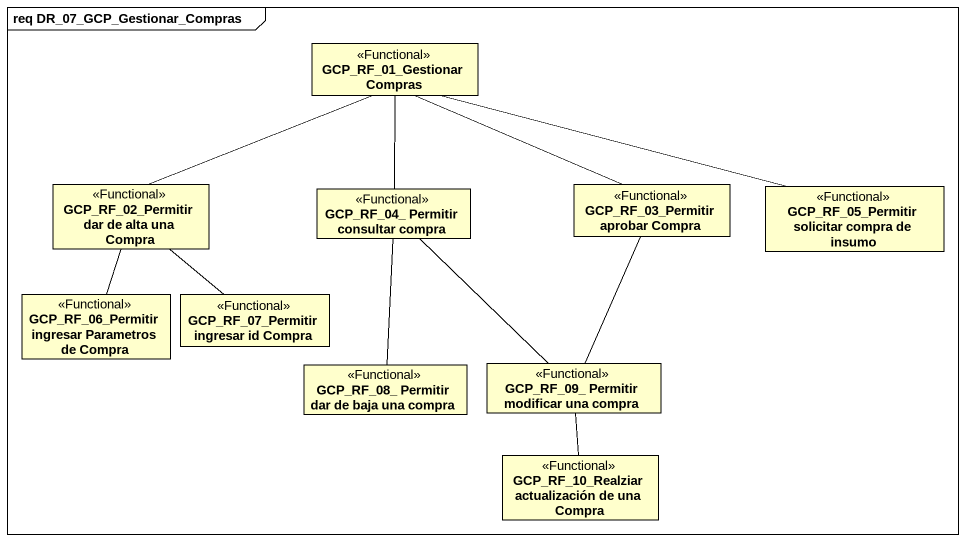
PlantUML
@startuml
mainframe req DR_07_GCP_Gestionar_Compras
hide circle
hide empty members
class "GCP_RF_01_Gestionar Compras" as GCP_RF_01_Gestionar_Compras <<Functional>>
class "GCP_RF_02_Permitir dar de alta una Compra" as GCP_RF_02_Permitir_dar_de <<Functional>>
class "GCP_RF_04_ Permitir consultar compra" as GCP_RF_04_Permitir <<Functional>>
class "GCP_RF_03_Permitir aprobar Compra" as GCP_RF_03_Permitir_aprobar <<Functional>>
class "GCP_RF_05_Permitir solicitar compra de insumo" as GCP_RF_05_Permitir <<Functional>>
class "GCP_RF_06_Permitir ingresar Parametros de Compra" as GCP_RF_06_Permitir_ingresar <<Functional>>
class "GCP_RF_07_Permitir ingresar id Compra" as GCP_RF_07_Permitir_ingresar <<Functional>>
class "GCP_RF_08_ Permitir dar de baja una compra" as GCP_RF_08_Permitir_dar_de <<Functional>>
class "GCP_RF_09_ Permitir modificar una compra" as GCP_RF_09_Permitir <<Functional>>
class "GCP_RF_10_Realziar actualización de una Compra" as GCP_RF_10_Realziar <<Functional>>
GCP_RF_01_Gestionar_Compras -left- GCP_RF_02_Permitir_dar_de
GCP_RF_01_Gestionar_Compras -- GCP_RF_04_Permitir
GCP_RF_01_Gestionar_Compras -right- GCP_RF_03_Permitir_aprobar
GCP_RF_01_Gestionar_Compras -right- GCP_RF_05_Permitir
GCP_RF_02_Permitir_dar_de -- GCP_RF_06_Permitir_ingresar
GCP_RF_02_Permitir_dar_de -- GCP_RF_07_Permitir_ingresar
GCP_RF_04_Permitir -- GCP_RF_08_Permitir_dar_de
GCP_RF_04_Permitir -- GCP_RF_09_Permitir
GCP_RF_03_Permitir_aprobar -- GCP_RF_09_Permitir
GCP_RF_09_Permitir -- GCP_RF_10_Realziar
@enduml
